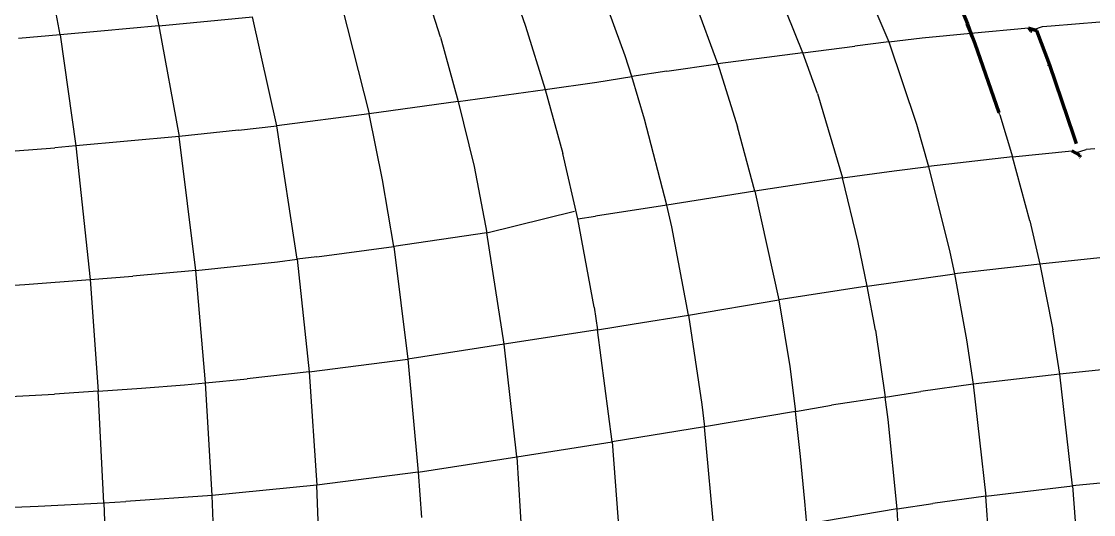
# Model space of a CAD drawing. Header units: millimetres. Extents: x 4307 to 31003, y 2809 to 20009.
# Drawn here: x 7143.2 to 7274.9, y 8732.8 to 8793.3 of the extents above; entities that cross this region are included whole.
import ezdxf

# ---------------------------------------------------------------- set-up
doc = ezdxf.new("R2010")
doc.units = ezdxf.units.MM
doc.layers.add('ProfileEdges', color=7, linetype='Continuous')

msp = doc.modelspace()

# ---------------------------------------------------------------- linework, layer by layer
for p, q in [((7157.2, 8805.31), (7160.07, 8792.79)), ((7147.94, 8791.68), (7145.94, 8802.53)), ((7217.32, 8789.11), (7213.68, 8799.1)), ((7203.36, 8797.78), (7205.09, 8792.75)), ((7246.69, 8797.99), (7249.71, 8790.82)), ((7194.66, 8791.39), (7193.03, 8796.5)), ((7182.52, 8795.23), (7185.87, 8781.99)), ((7228.73, 8788.13), (7225.96, 8795.58)), ((7239.17, 8789.5), (7237.21, 8794.36)), ((7160.07, 8792.79), (7171.56, 8793.92)), ((7174.56, 8780.54), (7171.56, 8793.92)), ((7269.68, 8792.78), (7275.64, 8793.29)), ((7152.94, 8792.13), (7147.94, 8791.68)), ((7160.07, 8792.79), (7152.94, 8792.13)), ((7160.07, 8792.79), (7162.54, 8779.23)), ((7205.09, 8792.75), (7207.51, 8785)), ((7253.82, 8791.31), (7259.8, 8791.92)), ((7259.8, 8791.92), (7266.88, 8792.57)), ((7267.18, 8792.2), (7267.53, 8792.33)), ((7267.53, 8792.33), (7268.61, 8792.72)), ((7268.61, 8792.72), (7269.68, 8792.78)), ((7147.94, 8791.68), (7142.81, 8791.24)), ((7147.94, 8791.68), (7149.87, 8778.05)), ((7194.66, 8791.39), (7196.84, 8783.52)), ((7249.71, 8790.82), (7245.53, 8790.31)), ((7249.71, 8790.82), (7253.82, 8791.31)), ((7249.71, 8790.82), (7253.13, 8780.74)), ((7261.65, 8786.94), (7260.28, 8790.62)), ((7218.16, 8786.56), (7217.32, 8789.11)), ((7239.17, 8789.5), (7228.73, 8788.13)), ((7239.17, 8789.5), (7245.53, 8790.31)), ((7240.96, 8784.49), (7239.17, 8789.5)), ((7222.46, 8787.25), (7228.73, 8788.13)), ((7228.73, 8788.13), (7231.14, 8780.41)), ((7213.86, 8785.9), (7218.16, 8786.56)), ((7222.46, 8787.25), (7218.16, 8786.56)), ((7219.71, 8781.36), (7218.16, 8786.56)), ((7263.25, 8782.14), (7261.65, 8786.94)), ((7207.51, 8785), (7213.86, 8785.9)), ((7196.84, 8783.52), (7207.51, 8785)), ((7207.51, 8785), (7209.68, 8777.14)), ((7240.96, 8784.49), (7244.01, 8774.13)), ((7196.84, 8783.52), (7185.87, 8781.99)), ((7196.84, 8783.52), (7198.77, 8775.53)), ((7185.87, 8781.99), (7174.56, 8780.54)), ((7187.54, 8773.9), (7185.87, 8781.99)), ((7222.44, 8770.78), (7219.71, 8781.36)), ((7263.35, 8781.88), (7263.25, 8782.14)), ((7263.35, 8781.88), (7264.92, 8776.71)), ((7169.84, 8779.99), (7162.54, 8779.23)), ((7169.84, 8779.99), (7174.56, 8780.54)), ((7177.05, 8764.13), (7174.56, 8780.54)), ((7233.27, 8772.51), (7231.14, 8780.41)), ((7253.13, 8780.74), (7254.6, 8775.54)), ((7162.54, 8779.23), (7149.87, 8778.05)), ((7164.61, 8762.77), (7162.54, 8779.23)), ((7136.6, 8777.01), (7147.26, 8777.82)), ((7149.87, 8778.05), (7147.26, 8777.82)), ((7149.87, 8778.05), (7151.61, 8761.64)), ((7264.92, 8776.71), (7272.19, 8777.44)), ((7272.63, 8777.21), (7273.95, 8777.6)), ((7275.04, 8777.69), (7273.95, 8777.6)), ((7211.5, 8769.1), (7209.68, 8777.14)), ((7264.92, 8776.71), (7254.6, 8775.54)), ((7267.04, 8768.85), (7264.92, 8776.71)), ((7198.77, 8775.53), (7200.35, 8767.39)), ((7244.01, 8774.13), (7250.39, 8775.01)), ((7250.39, 8775.01), (7254.6, 8775.54)), ((7254.6, 8775.54), (7257.23, 8765.01)), ((7188.9, 8765.71), (7187.54, 8773.9)), ((7244.01, 8774.13), (7233.27, 8772.51)), ((7245.96, 8766.19), (7244.01, 8774.13)), ((7233.27, 8772.51), (7222.44, 8770.78)), ((7233.27, 8772.51), (7236.19, 8759.14)), ((7222.44, 8770.78), (7213.71, 8769.43)), ((7223.05, 8768.11), (7222.44, 8770.78)), ((7200.35, 8767.39), (7211.09, 8770.05)), ((7211.5, 8769.1), (7213.71, 8769.43)), ((7213.53, 8758.24), (7211.5, 8769.1)), ((7225.12, 8757.29), (7223.05, 8768.11)), ((7267.04, 8768.85), (7268.27, 8763.54)), ((7200.35, 8767.39), (7188.9, 8765.71)), ((7202.48, 8753.7), (7200.35, 8767.39)), ((7179.46, 8764.44), (7188.9, 8765.71)), ((7188.9, 8765.71), (7190.65, 8751.88)), ((7247.07, 8760.85), (7245.96, 8766.19)), ((7174.61, 8763.83), (7177.05, 8764.13)), ((7179.46, 8764.44), (7177.05, 8764.13)), ((7177.05, 8764.13), (7178.5, 8750.31)), ((7257.23, 8765.01), (7257.79, 8762.33)), ((7275.62, 8764.3), (7268.27, 8763.54)), ((7164.61, 8762.77), (7156.87, 8762.07)), ((7164.61, 8762.77), (7174.61, 8763.83)), ((7165.8, 8748.96), (7164.61, 8762.77)), ((7268.27, 8763.54), (7257.79, 8762.33)), ((7268.27, 8763.54), (7269.85, 8755.47)), ((7143.58, 8761.06), (7151.61, 8761.64)), ((7151.61, 8761.64), (7156.87, 8762.07)), ((7151.61, 8761.64), (7152.61, 8747.94)), ((7247.07, 8760.85), (7257.79, 8762.33)), ((7257.79, 8762.33), (7259.26, 8754.24)), ((7138.18, 8760.72), (7143.58, 8761.06)), ((7247.07, 8760.85), (7236.19, 8759.14)), ((7248.07, 8755.44), (7247.07, 8760.85)), ((7225.12, 8757.29), (7236.19, 8759.14)), ((7236.19, 8759.14), (7237.54, 8750.96)), ((7213.53, 8758.24), (7213.94, 8755.48)), ((7213.94, 8755.48), (7218.45, 8756.19)), ((7218.45, 8756.19), (7225.12, 8757.29)), ((7225.12, 8757.29), (7226.75, 8746.31)), ((7213.94, 8755.48), (7202.48, 8753.7)), ((7215.72, 8741.71), (7213.94, 8755.48)), ((7248.07, 8755.44), (7249.29, 8747.21)), ((7270.71, 8750.03), (7269.85, 8755.47)), ((7202.48, 8753.7), (7190.65, 8751.88)), ((7204.01, 8739.87), (7202.48, 8753.7)), ((7259.26, 8754.24), (7260.07, 8748.8)), ((7178.5, 8750.31), (7190.65, 8751.88)), ((7190.65, 8751.88), (7191.92, 8738)), ((7237.54, 8750.96), (7238.27, 8745.46)), ((7178.5, 8750.31), (7170.92, 8749.44)), ((7178.5, 8750.31), (7179.46, 8736.41)), ((7270.71, 8750.03), (7260.07, 8748.8)), ((7278.17, 8750.81), (7270.71, 8750.03)), ((7272.29, 8736.3), (7270.71, 8750.03)), ((7152.61, 8747.94), (7157.94, 8748.32)), ((7157.94, 8748.32), (7163.21, 8748.74)), ((7163.21, 8748.74), (7165.8, 8748.96)), ((7165.8, 8748.96), (7170.92, 8749.44)), ((7166.62, 8735.14), (7165.8, 8748.96)), ((7260.07, 8748.8), (7253.64, 8747.9)), ((7260.07, 8748.8), (7261.63, 8735.07)), ((7139.13, 8747.16), (7147.23, 8747.59)), ((7152.61, 8747.94), (7147.23, 8747.59)), ((7153.31, 8734.24), (7152.61, 8747.94)), ((7249.29, 8747.21), (7242.69, 8746.21)), ((7249.29, 8747.21), (7253.64, 8747.9)), ((7249.63, 8744.48), (7249.29, 8747.21)), ((7226.75, 8746.31), (7227.09, 8743.55)), ((7238.27, 8745.46), (7242.69, 8746.21)), ((7238.27, 8745.46), (7227.09, 8743.55)), ((7238.89, 8739.94), (7238.27, 8745.46)), ((7250.76, 8733.48), (7249.63, 8744.48)), ((7227.09, 8743.55), (7215.72, 8741.71)), ((7228.36, 8729.75), (7227.09, 8743.55)), ((7204.01, 8739.87), (7215.72, 8741.71)), ((7215.72, 8741.71), (7216.8, 8727.84)), ((7191.92, 8738), (7204.01, 8739.87)), ((7204.01, 8739.87), (7204.9, 8725.94)), ((7239.42, 8734.4), (7238.89, 8739.94)), ((7191.92, 8738), (7179.46, 8736.41)), ((7191.92, 8738), (7192.31, 8732.43)), ((7179.46, 8736.41), (7166.62, 8735.14)), ((7180.01, 8722.54), (7179.46, 8736.41)), ((7279.83, 8737.07), (7272.29, 8736.3)), ((7166.62, 8735.14), (7156.01, 8734.41)), ((7167.04, 8724.09), (7166.62, 8735.14)), ((7261.63, 8735.07), (7255.14, 8734.14)), ((7261.63, 8735.07), (7272.29, 8736.3)), ((7262.19, 8726.78), (7261.63, 8735.07)), ((7272.29, 8736.3), (7272.89, 8727.98)), ((7139.82, 8733.59), (7145.22, 8733.81)), ((7145.22, 8733.81), (7153.31, 8734.24)), ((7153.31, 8734.24), (7156.01, 8734.41)), ((7153.31, 8734.24), (7153.75, 8720.57)), ((7239.63, 8731.63), (7239.42, 8734.4)), ((7250.76, 8733.48), (7255.14, 8734.14)), ((7250.76, 8733.48), (7239.63, 8731.63)), ((7251.49, 8719.62), (7250.76, 8733.48))]:
    msp.add_line(p, q)
at = {"layer": 'ProfileEdges', "lineweight": 211}
for p, q in [((7256.65, 8799.57), (7259.38, 8793.04)), ((7259.31, 8793.03), (7259.8, 8791.92)), ((7259.38, 8793.04), (7259.8, 8791.92)), ((7259.96, 8791.46), (7259.8, 8791.92)), ((7259.8, 8791.92), (7260.28, 8790.62)), ((7266.88, 8792.57), (7267.18, 8792.2)), ((7266.88, 8792.57), (7267.53, 8792.33)), ((7267.18, 8792.2), (7267.33, 8792.14)), ((7267.53, 8792.33), (7267.9, 8792.19)), ((7269.5, 8787.98), (7267.9, 8792.19)), ((7260.28, 8790.62), (7263.25, 8782.14)), ((7269.37, 8787.97), (7269.34, 8788.05)), ((7272.43, 8779.29), (7269.5, 8787.98)), ((7272.77, 8778.31), (7272.43, 8779.29)), ((7272.19, 8777.44), (7272.63, 8777.21)), ((7272.63, 8777.21), (7273.17, 8776.93)), ((7272.88, 8776.92), (7272.91, 8776.91)), ((7273.24, 8776.7), (7273.17, 8776.93)), ((7273.24, 8776.7), (7273.27, 8776.67))]:
    msp.add_line(p, q, dxfattribs=at)

doc.saveas('drawing.dxf')
